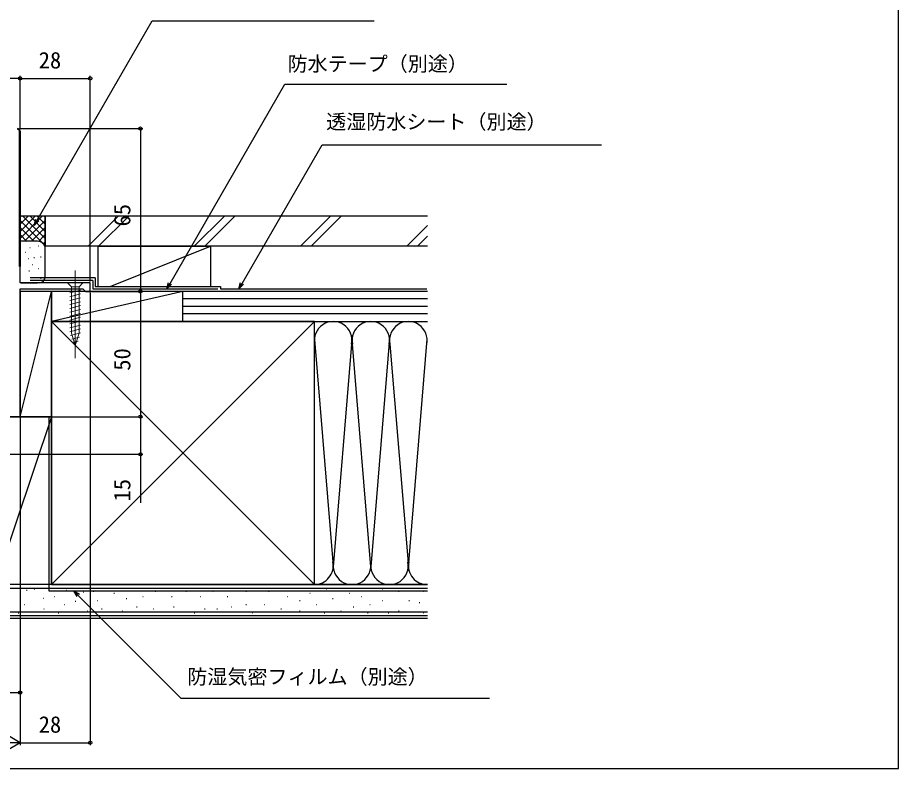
# Model space of a CAD drawing. Units: millimetres, scale not verified. Extents: x -525 to 525, y -783 to 778.
# Drawn here: x 173.3 to 525, y -782.7 to -483.1 of the extents above; entities that cross this region are included whole.
import ezdxf
from ezdxf.enums import TextEntityAlignment as Align

# ---------------------------------------------------------------- set-up
doc = ezdxf.new("R2010")
doc.units = ezdxf.units.MM
doc.header["$LTSCALE"] = 4
for name, color, linetype in [('0-3_YKK_11', 7, 'Continuous'), ('0-7_YKK_D', 6, 'Continuous'), ('0-8_YKK_ZWAK', 7, 'Continuous'), ('0-9_YSS_K', 3, 'Continuous'), ('0-A_YSS_KE', 3, 'Continuous')]:
    doc.layers.add(name, color=color, linetype=linetype)
doc.layers.add('0-5_YKK_13', color=4, linetype='Continuous', lineweight=18)
doc.styles.add('ＭＳ ゴシック', font='')
doc.styles.get('ＭＳ ゴシック').set_extended_font_data('MS Gothic')

msp = doc.modelspace()

# ---------------------------------------------------------------- linework, layer by layer
at = {"layer": '0-3_YKK_11'}
for p, q in [((174.037, -528.927), (174.337, -528.627)), ((174.337, -588.946), (174.337, -528.346)), ((174.037, -531.756), (174.337, -531.456)), ((174.037, -534.584), (174.337, -534.284)), ((174.037, -537.413), (174.337, -537.113)), ((174.037, -540.241), (174.337, -539.941)), ((174.037, -543.069), (174.337, -542.769)), ((174.037, -545.898), (174.337, -545.598)), ((174.037, -548.726), (174.337, -548.426)), ((174.037, -551.555), (174.337, -551.255)), ((174.037, -554.383), (174.337, -554.083)), ((174.037, -557.212), (174.337, -556.912)), ((174.037, -560.04), (174.337, -559.74)), ((174.037, -562.868), (174.337, -562.568)), ((174.037, -565.697), (174.337, -565.397)), ((174.037, -568.525), (174.337, -568.225)), ((174.037, -571.354), (174.337, -571.054)), ((174.037, -574.182), (174.337, -573.882)), ((174.037, -577.011), (174.337, -576.711)), ((174.037, -579.839), (174.337, -579.539))]:
    msp.add_line(p, q, dxfattribs=at)
for points in [[(174.337, -528.346), (174.337, -582.346), (174.037, -582.346), (174.037, -528.346)], [(166.537, -642.346), (169.178, -642.346), (169.362, -642.226), (169.912, -642.226), (170.095, -642.346), (174.337, -642.346), (174.337, -591.346), (199.437, -591.346), (199.937, -591.846), (200.437, -592.346), (202.337, -592.346), (202.337, -588.946), (174.337, -588.946)]]:
    msp.add_lwpolyline(points, dxfattribs=at)
for radius in [1, 1, 0.7]:
    msp.add_arc((173.337, -528.346), radius, 0.00001, 89.99999, dxfattribs=at)
at = {"layer": '0-5_YKK_13'}
for p, q in [((196.336, -583.946), (196.337, -618.946)), ((199.436, -588.946), (193.236, -588.946)), ((193.236, -588.946), (194.786, -590.496)), ((194.786, -590.496), (194.786, -609.03)), ((197.886, -590.496), (194.786, -590.496)), ((199.436, -588.946), (197.886, -590.496)), ((197.886, -609.03), (197.886, -590.496)), ((194.236, -592.923), (198.436, -591.797)), ((194.236, -594.476), (198.436, -593.35)), ((194.236, -596.029), (198.436, -594.903)), ((194.236, -597.582), (198.436, -596.456)), ((194.236, -599.134), (198.436, -598.009)), ((194.236, -600.687), (198.436, -599.562)), ((194.236, -602.24), (198.436, -601.115)), ((194.236, -603.793), (198.436, -602.668)), ((194.236, -605.346), (198.436, -604.221)), ((194.236, -606.899), (198.436, -605.774)), ((194.236, -608.452), (198.436, -607.326)), ((194.495, -609.936), (198.436, -608.879)), ((196.336, -613.946), (194.786, -609.03)), ((194.947, -611.367), (197.983, -610.554)), ((196.336, -613.946), (197.886, -609.03)), ((195.398, -612.799), (197.448, -612.25))]:
    msp.add_line(p, q, dxfattribs=at)
at = {"layer": '0-7_YKK_D'}
for p, q in [((174.34, -527.346), (174.34, -506.346)), ((174.34, -527.346), (174.34, -506.346)), ((202.34, -588.446), (202.34, -506.346)), ((174.34, -507.346), (162.34, -507.346)), ((174.34, -507.346), (202.34, -507.346)), ((174.34, -527.346), (223.34, -527.346)), ((222.34, -527.346), (222.34, -592.346)), ((202.34, -592.846), (202.34, -773.447)), ((202.84, -592.346), (223.34, -592.346)), ((202.84, -592.346), (223.34, -592.346)), ((222.34, -592.346), (222.34, -642.346)), ((174.34, -642.846), (174.34, -753.447)), ((174.34, -642.846), (174.34, -773.447)), ((174.34, -642.846), (174.34, -773.447)), ((174.84, -642.346), (223.34, -642.346)), ((174.84, -642.346), (223.34, -642.346)), ((147.34, -657.346), (223.34, -657.346)), ((144.34, -752.447), (174.34, -752.447)), ((174.34, -772.447), (165.247, -767.197)), ((174.34, -772.447), (156.153, -772.447)), ((174.34, -772.447), (165.247, -777.697)), ((174.34, -772.447), (202.34, -772.447))]:
    msp.add_line(p, q, dxfattribs=at)
for points in [[(179.929, -566.099), (181.204, -563.89), (227.06, -484.398), (315.653, -484.398)], [(232.929, -591.346), (234.203, -589.138), (280.076, -509.616), (368.67, -509.616)], [(261.71, -591.346), (262.984, -589.138), (294.914, -533.787), (406.433, -533.787)], [(181.795, -564.231), (179.929, -566.099), (180.612, -563.549)], [(234.795, -589.479), (232.929, -591.346), (233.611, -588.796)], [(263.576, -589.479), (261.71, -591.346), (262.392, -588.796)], [(222.34, -642.346), (222.34, -657.346), (222.34, -676.783)], [(197.092, -714.133), (195.772, -711.846), (198.058, -713.166)], [(195.772, -711.846), (197.575, -713.649), (238.55, -754.625), (361.736, -754.625)]]:
    msp.add_lwpolyline(points, dxfattribs=at)
for centre in [(174.34, -507.346), (174.34, -507.346), (202.34, -507.346), (222.34, -527.346), (222.34, -592.346), (222.34, -592.346), (222.34, -642.346), (222.34, -642.346), (222.34, -657.346), (174.34, -752.447), (202.34, -772.447)]:
    msp.add_circle(centre, 0.637, dxfattribs=at)
at = {"layer": '0-8_YKK_ZWAK'}
msp.add_lwpolyline([(-525, -782.7), (525, -782.7), (525, 747.3)], dxfattribs=at)
at = {"layer": '0-9_YSS_K'}
for p, q in [((174.34, -571.204), (183.198, -562.346)), ((184.34, -562.346), (174.34, -562.346)), ((174.34, -568.376), (180.369, -562.346)), ((174.34, -565.547), (177.541, -562.346)), ((174.34, -562.719), (174.713, -562.346)), ((175.482, -562.346), (184.34, -571.204)), ((178.311, -562.346), (184.34, -568.376)), ((181.139, -562.346), (184.34, -565.547)), ((183.967, -562.346), (184.34, -562.719)), ((184.34, -575.346), (184.34, -562.346)), ((213.45, -562.346), (201.45, -574.346)), ((217.693, -562.346), (205.693, -574.346)), ((255.877, -562.346), (243.877, -574.346)), ((260.119, -562.346), (248.119, -574.346)), ((298.303, -562.346), (286.303, -574.346)), ((302.546, -562.346), (290.546, -574.346)), ((174.34, -564.033), (184.34, -574.033)), ((176.026, -572.346), (184.34, -564.033)), ((336.998, -566.078), (328.729, -574.346)), ((174.34, -566.861), (179.825, -572.346)), ((174.34, -569.689), (177.015, -572.364)), ((178.855, -572.346), (184.34, -566.861)), ((181.665, -572.364), (184.34, -569.689)), ((181.34, -572.346), (174.34, -572.346)), ((183.545, -573.313), (184.34, -572.518)), ((336.998, -570.32), (332.972, -574.346)), ((176.341, -576.672), (176.541, -576.672)), ((178.197, -574.842), (178.397, -574.842)), ((181.535, -574.174), (181.735, -574.174)), ((184.34, -586.337), (184.34, -575.346)), ((205.34, -574.346), (205.34, -590.346)), ((205.34, -574.346), (250.34, -574.346)), ((210.34, -590.346), (250.34, -574.346)), ((250.34, -574.346), (250.34, -590.346)), ((177.529, -579.181), (177.729, -579.181)), ((179.866, -578.847), (180.066, -578.847)), ((182.536, -578.514), (182.736, -578.514)), ((179.263, -581.64), (179.463, -581.64)), ((181.535, -583.187), (181.735, -583.187)), ((177.863, -584.188), (178.063, -584.188)), ((182.536, -587.029), (182.736, -587.029)), ((174.64, -588.946), (181.34, -588.946)), ((179.532, -587.86), (179.732, -587.86)), ((186.84, -592.346), (174.34, -592.346)), ((174.34, -642.346), (186.84, -592.346)), ((186.84, -642.346), (186.84, -592.346)), ((239.34, -592.346), (186.84, -604.346)), ((250.34, -592.346), (205.34, -592.346)), ((336.998, -592.346), (239.34, -592.346)), ((239.34, -604.346), (239.34, -592.346)), ((336.998, -595.346), (239.34, -595.346)), ((336.998, -598.346), (239.34, -598.346)), ((186.84, -709.346), (291.84, -604.346)), ((186.84, -604.346), (291.84, -709.346)), ((336.998, -601.346), (239.34, -601.346)), ((239.34, -604.346), (336.998, -604.346)), ((291.84, -604.346), (336.998, -604.346)), ((291.846, -611.541), (299.182, -700.315)), ((329.34, -702.227), (336.841, -611.453)), ((306.682, -613.378), (299.34, -702.227)), ((314.34, -702.227), (306.998, -613.378)), ((321.73, -612.791), (314.34, -702.227)), ((322.001, -613.412), (329.34, -702.227)), ((186.84, -642.346), (164.34, -642.346)), ((186.84, -642.346), (164.34, -709.346)), ((186.84, -709.346), (186.84, -642.346)), ((186.84, -709.346), (164.34, -709.346)), ((291.84, -709.346), (336.998, -709.346)), ((336.998, -710.846), (164.34, -710.846)), ((176.905, -711.566), (177.105, -711.566)), ((180.024, -711.176), (180.224, -711.176)), ((192.821, -711.566), (193.021, -711.566)), ((199.448, -712.345), (199.648, -712.345)), ((203.539, -711.912), (203.739, -711.912)), ((211.78, -712.736), (211.98, -712.736)), ((228.264, -711.912), (228.464, -711.912)), ((240.557, -711.912), (240.757, -711.912)), ((251.271, -711.912), (251.471, -711.912)), ((264.458, -711.912), (264.658, -711.912)), ((273.524, -711.912), (273.724, -711.912)), ((290.007, -712.736), (290.207, -712.736)), ((296.6, -711.088), (296.8, -711.088)), ((305.666, -712.736), (305.866, -712.736)), ((318.853, -711.088), (319.053, -711.088)), ((325.446, -711.912), (325.646, -711.912)), ((335.336, -711.912), (335.536, -711.912)), ((176.084, -717.357), (176.284, -717.357)), ((183.532, -714.794), (183.732, -714.794)), ((187.88, -714.06), (188.08, -714.06)), ((192.001, -717.357), (192.201, -717.357)), ((196.329, -715.964), (196.53, -715.964)), ((205.187, -715.709), (205.387, -715.709)), ((216.725, -714.885), (216.925, -714.885)), ((223.319, -714.06), (223.519, -714.06)), ((234.788, -714.06), (234.988, -714.06)), ((246.326, -714.06), (246.526, -714.06)), ((257.041, -714.06), (257.241, -714.06)), ((264.458, -717.357), (264.658, -717.357)), ((271.875, -717.357), (272.075, -717.357)), ((280.941, -714.06), (281.141, -714.06)), ((285.886, -715.709), (286.086, -715.709)), ((292.479, -717.357), (292.679, -717.357)), ((299.073, -714.885), (299.273, -714.885)), ((310.611, -714.06), (310.811, -714.06)), ((313.908, -717.357), (314.108, -717.357)), ((318.853, -715.709), (319.053, -715.709)), ((329.567, -715.709), (329.767, -715.709)), ((333.687, -716.533), (333.887, -716.533)), ((336.998, -720.346), (164.34, -720.346)), ((173.612, -720.654), (173.812, -720.654)), ((180.803, -720.251), (181.003, -720.251)), ((183.759, -719.005), (183.959, -719.005)), ((189.528, -720.654), (189.728, -720.654)), ((196.14, -720.251), (196.34, -720.251)), ((201.066, -719.829), (201.266, -719.829)), ((206.835, -719.005), (207.035, -719.005)), ((215.077, -719.829), (215.277, -719.829)), ((220.846, -718.181), (221.046, -718.181)), ((227.439, -719.005), (227.639, -719.005)), ((235.612, -718.181), (235.812, -718.181)), ((243.854, -720.654), (244.054, -720.654)), ((247.975, -719.005), (248.175, -719.005)), ((252.92, -719.005), (253.12, -719.005)), ((258.689, -718.181), (258.889, -718.181)), ((266.93, -720.654), (267.13, -720.654)), ((278.469, -719.005), (278.669, -719.005)), ((285.886, -719.829), (286.086, -719.829)), ((295.776, -720.654), (295.976, -720.654)), ((302.369, -719.829), (302.569, -719.829)), ((307.314, -718.181), (307.514, -718.181)), ((313.083, -720.654), (313.283, -720.654)), ((321.325, -720.654), (321.525, -720.654)), ((325.446, -719.829), (325.646, -719.829)), ((335.336, -720.654), (335.536, -720.654)), ((336.998, -722.846), (164.34, -722.846))]:
    msp.add_line(p, q, dxfattribs=at)
msp.add_lwpolyline([(174.34, -592.346), (174.34, -642.346), (186.84, -642.346)], dxfattribs=at)
msp.add_lwpolyline([(239.34, -604.346), (239.34, -592.346), (186.84, -592.346), (186.84, -604.346)], close=True, dxfattribs=at)
for centre, radius, start, end in [((181.34, -575.346), 3, 360, 90), ((181.732, -586.367), 2.609, 278.65124, 358.26236), ((299.34, -611.846), 7.5, 348.21668, 191.78379), ((314.34, -611.846), 7.5, 348.21668, 191.78379), ((329.34, -611.846), 7.5, 348.21668, 191.78379), ((291.84, -701.846), 7.5, 270, 11.78353), ((306.84, -701.846), 7.5, 168.21646, 11.78353), ((321.84, -701.846), 7.5, 168.21646, 11.78353), ((336.84, -701.846), 7.5, 168.21646, 271.20759)]:
    msp.add_arc(centre, radius, start, end, dxfattribs=at)
at = {"layer": '0-A_YSS_KE'}
for p, q in [((336.998, -574.346), (184.34, -574.346)), ((204.34, -586.946), (178.34, -586.946)), ((203.34, -587.946), (178.34, -587.946)), ((254.34, -590.346), (254.34, -591.346)), ((254.34, -591.346), (336.682, -591.346)), ((291.84, -618.311), (291.84, -604.346)), ((291.84, -709.346), (291.84, -611.846)), ((185.84, -642.346), (185.84, -711.846)), ((336.998, -709.346), (164.34, -709.346)), ((186.84, -709.346), (291.84, -709.346)), ((185.84, -711.846), (336.998, -711.846)), ((336.998, -721.846), (164.34, -721.846))]:
    msp.add_line(p, q, dxfattribs=at)
for points in [[(336.998, -562.346), (184.34, -562.346), (184.34, -574.346)], [(204.34, -586.946), (204.34, -590.346), (254.34, -590.346)], [(203.34, -587.946), (203.34, -591.346), (253.34, -591.346)], [(291.84, -604.346), (186.84, -604.346), (186.84, -709.346)]]:
    msp.add_lwpolyline(points, dxfattribs=at)

# ---------------------------------------------------------------- texts
at = {"layer": '0-7_YKK_D', "style": 'ＭＳ ゴシック'}
for s, height, p in [('28', 6.598, (181.769, -505.346)), ('防水テープ（別途）', 5.865, (281.107, -506.205)), ('透湿防水シート（別途）', 5.865, (296.543, -529.322)), ('防湿気密フィルム（別途）', 5.865, (241.082, -750.817)), ('28', 6.598, (181.769, -770.447))]:
    msp.add_text(s, height=height, dxfattribs=at).set_placement(p, align=Align.BOTTOM_LEFT)
for s, p in [('65', (220.34, -566.417)), ('50', (220.34, -623.994)), ('15', (220.34, -676.163))]:
    msp.add_text(s, height=6.598, rotation=90, dxfattribs=at).set_placement(p, align=Align.BOTTOM_LEFT)

doc.saveas('drawing.dxf')
